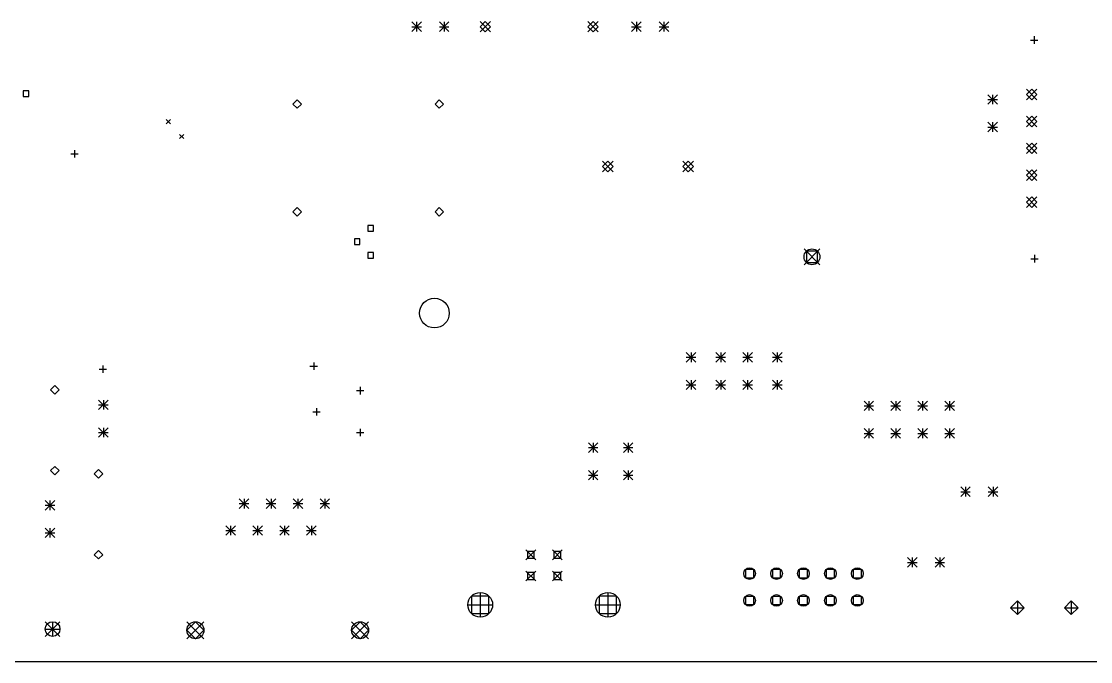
# Model space of a CAD drawing. Extents: x 10 to 419, y -288 to -23.
# Drawn here: x 113 to 213.8, y -216.5 to -156.1 of the extents above; entities that cross this region are included whole.
import ezdxf

# ---------------------------------------------------------------- set-up
doc = ezdxf.new("R2010")
doc.units = 0
doc.layers.add('BLACK', color=7, linetype='CONTINUOUS')

msp = doc.modelspace()

# ---------------------------------------------------------------- linework, layer by layer
at = {"layer": 'BLACK', "linetype": 'CONTINUOUS'}
for p, q in [((149.811, -156.178), (150.711, -157.078)), ((150.711, -156.178), (149.811, -157.078)), ((150.261, -156.178), (150.261, -157.078)), ((152.411, -156.178), (153.311, -157.078)), ((153.311, -156.178), (152.411, -157.078)), ((152.861, -156.178), (152.861, -157.078)), ((156.238, -156.128), (157.238, -157.128)), ((157.238, -156.128), (156.238, -157.128)), ((156.738, -156.128), (156.238, -156.628)), ((157.238, -156.628), (156.738, -156.128)), ((166.398, -156.128), (167.398, -157.128)), ((167.398, -156.128), (166.398, -157.128)), ((166.898, -156.128), (166.398, -156.628)), ((167.398, -156.628), (166.898, -156.128)), ((170.542, -156.178), (171.442, -157.078)), ((171.442, -156.178), (170.542, -157.078)), ((170.992, -156.178), (170.992, -157.078)), ((173.142, -156.178), (174.042, -157.078)), ((174.042, -156.178), (173.142, -157.078)), ((173.592, -156.178), (173.592, -157.078)), ((149.811, -156.628), (150.711, -156.628)), ((152.411, -156.628), (153.311, -156.628)), ((156.238, -156.628), (156.738, -157.128)), ((156.738, -157.128), (157.238, -156.628)), ((166.398, -156.628), (166.898, -157.128)), ((166.898, -157.128), (167.398, -156.628)), ((170.542, -156.628), (171.442, -156.628)), ((173.142, -156.628), (174.042, -156.628)), ((208.159, -157.883), (208.859, -157.883)), ((208.509, -157.533), (208.509, -158.233)), ((113.676, -162.678), (113.146, -162.678)), ((113.146, -162.678), (113.146, -163.208)), ((113.146, -163.208), (113.676, -163.208)), ((113.676, -163.208), (113.676, -162.678)), ((204.147, -163.04), (205.047, -163.94)), ((205.047, -163.04), (204.147, -163.94)), ((204.597, -163.04), (204.597, -163.94)), ((207.78, -162.518), (208.78, -163.518)), ((208.78, -162.518), (207.78, -163.518)), ((208.28, -162.518), (207.78, -163.018)), ((207.78, -163.018), (208.28, -163.518)), ((208.78, -163.018), (208.28, -162.518)), ((208.28, -163.518), (208.78, -163.018)), ((138.99, -163.52), (138.59, -163.92)), ((138.59, -163.92), (138.99, -164.32)), ((139.39, -163.92), (138.99, -163.52)), ((138.99, -164.32), (139.39, -163.92)), ((152.4, -163.52), (152, -163.92)), ((152, -163.92), (152.4, -164.32)), ((152.8, -163.92), (152.4, -163.52)), ((152.4, -164.32), (152.8, -163.92)), ((204.147, -163.49), (205.047, -163.49)), ((126.648, -165.383), (127.048, -165.783)), ((127.048, -165.383), (126.648, -165.783)), ((207.78, -165.058), (208.78, -166.058)), ((208.78, -165.058), (207.78, -166.058)), ((208.28, -165.058), (207.78, -165.558)), ((208.78, -165.558), (208.28, -165.058)), ((204.147, -165.64), (205.047, -166.54)), ((205.047, -165.64), (204.147, -166.54)), ((204.147, -166.09), (205.047, -166.09)), ((204.597, -165.64), (204.597, -166.54)), ((207.78, -165.558), (208.28, -166.058)), ((208.28, -166.058), (208.78, -165.558)), ((127.892, -166.78), (128.292, -167.18)), ((128.292, -166.78), (127.892, -167.18)), ((117.98, -168.27), (117.98, -168.97)), ((207.78, -167.598), (208.78, -168.598)), ((208.78, -167.598), (207.78, -168.598)), ((208.28, -167.598), (207.78, -168.098)), ((207.78, -168.098), (208.28, -168.598)), ((208.78, -168.098), (208.28, -167.598)), ((208.28, -168.598), (208.78, -168.098)), ((117.63, -168.62), (118.33, -168.62)), ((167.785, -169.301), (168.785, -170.301)), ((168.785, -169.301), (167.785, -170.301)), ((168.285, -169.301), (167.785, -169.801)), ((168.785, -169.801), (168.285, -169.301)), ((175.385, -169.301), (176.385, -170.301)), ((176.385, -169.301), (175.385, -170.301)), ((175.885, -169.301), (175.385, -169.801)), ((176.385, -169.801), (175.885, -169.301)), ((167.785, -169.801), (168.285, -170.301)), ((168.285, -170.301), (168.785, -169.801)), ((175.385, -169.801), (175.885, -170.301)), ((175.885, -170.301), (176.385, -169.801)), ((207.78, -170.138), (208.78, -171.138)), ((208.78, -170.138), (207.78, -171.138)), ((208.28, -170.138), (207.78, -170.638)), ((208.78, -170.638), (208.28, -170.138)), ((207.78, -170.638), (208.28, -171.138)), ((208.28, -171.138), (208.78, -170.638)), ((207.78, -172.678), (208.78, -173.678)), ((208.78, -172.678), (207.78, -173.678)), ((208.28, -172.678), (207.78, -173.178)), ((207.78, -173.178), (208.28, -173.678)), ((208.78, -173.178), (208.28, -172.678)), ((208.28, -173.678), (208.78, -173.178)), ((138.99, -173.68), (138.59, -174.08)), ((138.59, -174.08), (138.99, -174.48)), ((139.39, -174.08), (138.99, -173.68)), ((138.99, -174.48), (139.39, -174.08)), ((152.4, -173.68), (152, -174.08)), ((152, -174.08), (152.4, -174.48)), ((152.8, -174.08), (152.4, -173.68)), ((152.4, -174.48), (152.8, -174.08)), ((146.188, -175.378), (145.658, -175.378)), ((145.658, -175.378), (145.658, -175.908)), ((146.188, -175.908), (146.188, -175.378)), ((145.658, -175.908), (146.188, -175.908)), ((144.918, -176.648), (144.388, -176.648)), ((144.388, -176.648), (144.388, -177.178)), ((144.388, -177.178), (144.918, -177.178)), ((144.918, -177.178), (144.918, -176.648)), ((146.188, -177.918), (145.658, -177.918)), ((145.658, -177.918), (145.658, -178.448)), ((145.658, -178.448), (146.188, -178.448)), ((146.188, -178.448), (146.188, -177.918)), ((186.804, -177.583), (188.304, -179.083)), ((188.304, -177.583), (186.804, -179.083)), ((188.084, -177.803), (187.023, -177.803)), ((187.023, -177.803), (187.023, -178.864)), ((188.084, -178.864), (188.084, -177.803)), ((208.184, -178.506), (208.884, -178.506)), ((208.534, -178.156), (208.534, -178.856)), ((187.023, -178.864), (188.084, -178.864)), ((175.699, -187.355), (176.599, -188.255)), ((176.599, -187.355), (175.699, -188.255)), ((176.149, -187.355), (176.149, -188.255)), ((178.493, -187.355), (179.393, -188.255)), ((179.393, -187.355), (178.493, -188.255)), ((178.943, -187.355), (178.943, -188.255)), ((181.033, -187.355), (181.933, -188.255)), ((181.933, -187.355), (181.033, -188.255)), ((181.483, -187.355), (181.483, -188.255)), ((183.827, -187.355), (184.727, -188.255)), ((184.727, -187.355), (183.827, -188.255)), ((184.277, -187.355), (184.277, -188.255)), ((120.66, -188.57), (120.66, -189.27)), ((140.55, -188.288), (140.55, -188.988)), ((175.699, -187.805), (176.599, -187.805)), ((178.493, -187.805), (179.393, -187.805)), ((181.033, -187.805), (181.933, -187.805)), ((183.827, -187.805), (184.727, -187.805)), ((120.31, -188.92), (121.01, -188.92)), ((140.2, -188.638), (140.9, -188.638)), ((116.126, -190.47), (115.726, -190.87)), ((116.526, -190.87), (116.126, -190.47)), ((144.926, -190.597), (144.926, -191.297)), ((175.699, -189.955), (176.599, -190.855)), ((176.599, -189.955), (175.699, -190.855)), ((175.699, -190.405), (176.599, -190.405)), ((176.149, -189.955), (176.149, -190.855)), ((178.493, -189.955), (179.393, -190.855)), ((179.393, -189.955), (178.493, -190.855)), ((178.493, -190.405), (179.393, -190.405)), ((178.943, -189.955), (178.943, -190.855)), ((181.033, -189.955), (181.933, -190.855)), ((181.933, -189.955), (181.033, -190.855)), ((181.033, -190.405), (181.933, -190.405)), ((181.483, -189.955), (181.483, -190.855)), ((183.827, -189.955), (184.727, -190.855)), ((184.727, -189.955), (183.827, -190.855)), ((183.827, -190.405), (184.727, -190.405)), ((184.277, -189.955), (184.277, -190.855)), ((115.726, -190.87), (116.126, -191.27)), ((116.126, -191.27), (116.526, -190.87)), ((144.576, -190.947), (145.276, -190.947)), ((120.26, -191.84), (121.16, -192.74)), ((121.16, -191.84), (120.26, -192.74)), ((120.26, -192.29), (121.16, -192.29)), ((120.71, -191.84), (120.71, -192.74)), ((140.804, -192.606), (140.804, -193.306)), ((192.463, -191.927), (193.363, -192.827)), ((193.363, -191.927), (192.463, -192.827)), ((192.463, -192.377), (193.363, -192.377)), ((192.913, -191.927), (192.913, -192.827)), ((195.003, -191.927), (195.903, -192.827)), ((195.903, -191.927), (195.003, -192.827)), ((195.003, -192.377), (195.903, -192.377)), ((195.453, -191.927), (195.453, -192.827)), ((197.543, -191.927), (198.443, -192.827)), ((198.443, -191.927), (197.543, -192.827)), ((197.543, -192.377), (198.443, -192.377)), ((197.993, -191.927), (197.993, -192.827)), ((200.083, -191.927), (200.983, -192.827)), ((200.983, -191.927), (200.083, -192.827)), ((200.083, -192.377), (200.983, -192.377)), ((200.533, -191.927), (200.533, -192.827)), ((140.454, -192.956), (141.154, -192.956)), ((120.26, -194.44), (121.16, -195.34)), ((121.16, -194.44), (120.26, -195.34)), ((120.71, -194.44), (120.71, -195.34)), ((144.926, -194.534), (144.926, -195.234)), ((192.463, -194.527), (193.363, -195.427)), ((193.363, -194.527), (192.463, -195.427)), ((192.913, -194.527), (192.913, -195.427)), ((195.003, -194.527), (195.903, -195.427)), ((195.903, -194.527), (195.003, -195.427)), ((195.453, -194.527), (195.453, -195.427)), ((197.543, -194.527), (198.443, -195.427)), ((198.443, -194.527), (197.543, -195.427)), ((197.993, -194.527), (197.993, -195.427)), ((200.083, -194.527), (200.983, -195.427)), ((200.983, -194.527), (200.083, -195.427)), ((200.533, -194.527), (200.533, -195.427)), ((120.26, -194.89), (121.16, -194.89)), ((144.576, -194.884), (145.276, -194.884)), ((192.463, -194.977), (193.363, -194.977)), ((195.003, -194.977), (195.903, -194.977)), ((197.543, -194.977), (198.443, -194.977)), ((200.083, -194.977), (200.983, -194.977)), ((166.46, -195.87), (167.36, -196.77)), ((167.36, -195.87), (166.46, -196.77)), ((166.46, -196.32), (167.36, -196.32)), ((166.91, -195.87), (166.91, -196.77)), ((169.762, -195.87), (170.662, -196.77)), ((170.662, -195.87), (169.762, -196.77)), ((169.762, -196.32), (170.662, -196.32)), ((170.212, -195.87), (170.212, -196.77)), ((116.126, -198.09), (115.726, -198.49)), ((115.726, -198.49), (116.126, -198.89)), ((116.526, -198.49), (116.126, -198.09)), ((116.126, -198.89), (116.526, -198.49)), ((120.25, -198.4), (119.85, -198.8)), ((120.65, -198.8), (120.25, -198.4)), ((166.46, -198.47), (167.36, -199.37)), ((167.36, -198.47), (166.46, -199.37)), ((166.91, -198.47), (166.91, -199.37)), ((169.762, -198.47), (170.662, -199.37)), ((170.662, -198.47), (169.762, -199.37)), ((170.212, -198.47), (170.212, -199.37)), ((119.85, -198.8), (120.25, -199.2)), ((120.25, -199.2), (120.65, -198.8)), ((166.46, -198.92), (167.36, -198.92)), ((169.762, -198.92), (170.662, -198.92)), ((201.59, -200.03), (202.49, -200.93)), ((202.49, -200.03), (201.59, -200.93)), ((201.59, -200.48), (202.49, -200.48)), ((202.04, -200.03), (202.04, -200.93)), ((204.19, -200.03), (205.09, -200.93)), ((205.09, -200.03), (204.19, -200.93)), ((204.19, -200.48), (205.09, -200.48)), ((204.64, -200.03), (204.64, -200.93)), ((115.216, -201.308), (116.116, -202.208)), ((116.116, -201.308), (115.216, -202.208)), ((115.666, -201.308), (115.666, -202.208)), ((133.535, -201.151), (134.435, -202.051)), ((134.435, -201.151), (133.535, -202.051)), ((133.535, -201.601), (134.435, -201.601)), ((133.985, -201.151), (133.985, -202.051)), ((136.075, -201.151), (136.975, -202.051)), ((136.975, -201.151), (136.075, -202.051)), ((136.075, -201.601), (136.975, -201.601)), ((136.525, -201.151), (136.525, -202.051)), ((138.615, -201.151), (139.515, -202.051)), ((139.515, -201.151), (138.615, -202.051)), ((138.615, -201.601), (139.515, -201.601)), ((139.065, -201.151), (139.065, -202.051)), ((141.155, -201.151), (142.055, -202.051)), ((142.055, -201.151), (141.155, -202.051)), ((141.155, -201.601), (142.055, -201.601)), ((141.605, -201.151), (141.605, -202.051)), ((115.216, -201.758), (116.116, -201.758)), ((132.265, -203.691), (133.165, -204.591)), ((133.165, -203.691), (132.265, -204.591)), ((132.715, -203.691), (132.715, -204.591)), ((134.805, -203.691), (135.705, -204.591)), ((135.705, -203.691), (134.805, -204.591)), ((135.255, -203.691), (135.255, -204.591)), ((137.345, -203.691), (138.245, -204.591)), ((138.245, -203.691), (137.345, -204.591)), ((137.795, -203.691), (137.795, -204.591)), ((139.885, -203.691), (140.785, -204.591)), ((140.785, -203.691), (139.885, -204.591)), ((140.335, -203.691), (140.335, -204.591)), ((115.216, -203.908), (116.116, -204.808)), ((116.116, -203.908), (115.216, -204.808)), ((115.216, -204.358), (116.116, -204.358)), ((115.666, -203.908), (115.666, -204.808)), ((132.265, -204.141), (133.165, -204.141)), ((134.805, -204.141), (135.705, -204.141)), ((137.345, -204.141), (138.245, -204.141)), ((139.885, -204.141), (140.785, -204.141)), ((120.25, -206.02), (119.85, -206.42)), ((119.85, -206.42), (120.25, -206.82)), ((120.65, -206.42), (120.25, -206.02)), ((120.25, -206.82), (120.65, -206.42)), ((160.57, -205.972), (161.49, -206.892)), ((161.49, -205.972), (160.57, -206.892)), ((161.355, -206.107), (160.705, -206.107)), ((160.705, -206.107), (160.705, -206.758)), ((160.705, -206.758), (161.355, -206.758)), ((161.355, -206.758), (161.355, -206.107)), ((163.07, -205.972), (163.99, -206.892)), ((163.99, -205.972), (163.07, -206.892)), ((163.855, -206.107), (163.205, -206.107)), ((163.205, -206.107), (163.205, -206.758)), ((163.205, -206.758), (163.855, -206.758)), ((163.855, -206.758), (163.855, -206.107)), ((196.563, -206.689), (197.463, -207.589)), ((197.463, -206.689), (196.563, -207.589)), ((197.013, -206.689), (197.013, -207.589)), ((199.163, -206.689), (200.063, -207.589)), ((200.063, -206.689), (199.163, -207.589)), ((199.613, -206.689), (199.613, -207.589)), ((196.563, -207.139), (197.463, -207.139)), ((199.163, -207.139), (200.063, -207.139)), ((160.57, -207.972), (161.49, -208.892)), ((161.49, -207.972), (160.57, -208.892)), ((161.355, -208.107), (160.705, -208.107)), ((160.705, -208.107), (160.705, -208.758)), ((160.705, -208.758), (161.355, -208.758)), ((161.355, -208.758), (161.355, -208.107)), ((163.07, -207.972), (163.99, -208.892)), ((163.99, -207.972), (163.07, -208.892)), ((163.855, -208.107), (163.205, -208.107)), ((163.205, -208.107), (163.205, -208.758)), ((163.205, -208.758), (163.855, -208.758)), ((163.855, -208.758), (163.855, -208.107)), ((182.059, -207.809), (181.281, -207.809)), ((181.281, -207.809), (181.281, -208.586)), ((181.281, -208.586), (182.059, -208.586)), ((182.059, -208.586), (182.059, -207.809)), ((184.599, -207.809), (183.821, -207.809)), ((183.821, -207.809), (183.821, -208.586)), ((183.821, -208.586), (184.599, -208.586)), ((184.599, -208.586), (184.599, -207.809)), ((187.139, -207.809), (186.361, -207.809)), ((186.361, -207.809), (186.361, -208.586)), ((186.361, -208.586), (187.139, -208.586)), ((187.139, -208.586), (187.139, -207.809)), ((189.679, -207.809), (188.901, -207.809)), ((188.901, -207.809), (188.901, -208.586)), ((188.901, -208.586), (189.679, -208.586)), ((189.679, -208.586), (189.679, -207.809)), ((192.219, -207.809), (191.441, -207.809)), ((191.441, -207.809), (191.441, -208.586)), ((191.441, -208.586), (192.219, -208.586)), ((192.219, -208.586), (192.219, -207.809)), ((157.084, -210.319), (155.436, -210.319)), ((155.436, -210.319), (155.436, -211.966)), ((156.26, -209.977), (156.26, -212.308)), ((157.084, -211.966), (157.084, -210.319)), ((169.124, -210.319), (167.476, -210.319)), ((167.476, -210.319), (167.476, -211.966)), ((168.3, -209.977), (168.3, -212.308)), ((169.124, -211.966), (169.124, -210.319)), ((182.059, -210.349), (181.281, -210.349)), ((181.281, -210.349), (181.281, -211.126)), ((182.059, -211.126), (182.059, -210.349)), ((184.599, -210.349), (183.821, -210.349)), ((183.821, -210.349), (183.821, -211.126)), ((184.599, -211.126), (184.599, -210.349)), ((187.139, -210.349), (186.361, -210.349)), ((186.361, -210.349), (186.361, -211.126)), ((187.139, -211.126), (187.139, -210.349)), ((189.679, -210.349), (188.901, -210.349)), ((188.901, -210.349), (188.901, -211.126)), ((189.679, -211.126), (189.679, -210.349)), ((192.219, -210.349), (191.441, -210.349)), ((191.441, -210.349), (191.441, -211.126)), ((192.219, -211.126), (192.219, -210.349)), ((206.93, -210.77), (206.28, -211.42)), ((206.93, -210.77), (206.93, -212.07)), ((207.58, -211.42), (206.93, -210.77)), ((212.01, -210.77), (211.36, -211.42)), ((212.01, -210.77), (212.01, -212.07)), ((212.66, -211.42), (212.01, -210.77)), ((155.095, -211.142), (157.425, -211.142)), ((167.135, -211.142), (169.465, -211.142)), ((181.281, -211.126), (182.059, -211.126)), ((183.821, -211.126), (184.599, -211.126)), ((186.361, -211.126), (187.139, -211.126)), ((188.901, -211.126), (189.679, -211.126)), ((191.441, -211.126), (192.219, -211.126)), ((206.28, -211.42), (207.58, -211.42)), ((206.28, -211.42), (206.93, -212.07)), ((206.93, -212.07), (207.58, -211.42)), ((211.36, -211.42), (212.66, -211.42)), ((211.36, -211.42), (212.01, -212.07)), ((212.01, -212.07), (212.66, -211.42)), ((115.218, -212.734), (116.615, -214.131)), ((116.615, -212.734), (115.218, -214.131)), ((115.917, -212.734), (115.917, -214.131)), ((128.59, -212.741), (130.19, -214.341)), ((130.19, -212.741), (128.59, -214.341)), ((129.39, -212.741), (128.59, -213.541)), ((130.19, -213.541), (129.39, -212.741)), ((144.13, -212.741), (145.73, -214.341)), ((145.73, -212.741), (144.13, -214.341)), ((144.93, -212.741), (144.13, -213.541)), ((145.73, -213.541), (144.93, -212.741)), ((155.436, -211.966), (157.084, -211.966)), ((167.476, -211.966), (169.124, -211.966)), ((115.218, -213.433), (116.615, -213.433)), ((128.59, -213.541), (129.39, -214.341)), ((129.39, -214.341), (130.19, -213.541)), ((144.13, -213.541), (144.93, -214.341)), ((144.93, -214.341), (145.73, -213.541)), ((12.573, -216.5), (418.973, -216.5))]:
    msp.add_line(p, q, dxfattribs=at)
at = {"layer": 'BLACK'}
for centre, radius in [((187.554, -178.333), 0.75), ((151.937, -183.634), 1.4), ((181.67, -208.197), 0.55), ((184.21, -208.197), 0.55), ((186.75, -208.197), 0.55), ((189.29, -208.197), 0.55), ((191.83, -208.197), 0.55), ((156.26, -211.142), 1.165), ((168.3, -211.142), 1.165), ((181.67, -210.737), 0.55), ((184.21, -210.737), 0.55), ((186.75, -210.737), 0.55), ((189.29, -210.737), 0.55), ((191.83, -210.737), 0.55), ((115.917, -213.433), 0.6985), ((129.39, -213.541), 0.8), ((144.93, -213.541), 0.8)]:
    msp.add_circle(centre, radius, dxfattribs=at)

doc.saveas('drawing.dxf')
